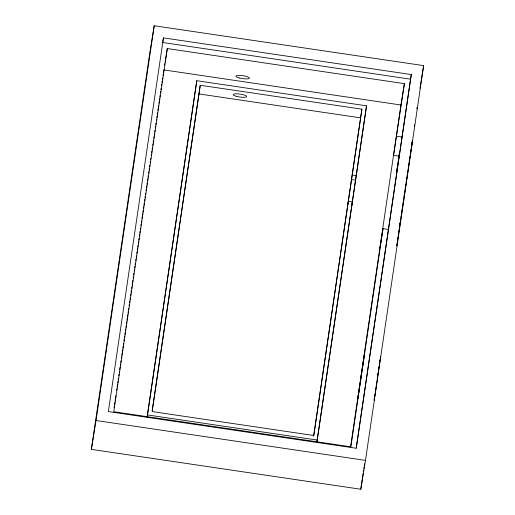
<?xml version="1.0" encoding="UTF-8"?>
<svg xmlns="http://www.w3.org/2000/svg" width="515" height="515" viewBox="0 0 515 515"><rect width="100%" height="100%" fill="white"/><g stroke="black" fill="none" stroke-linecap="round" stroke-linejoin="round"><path stroke-width="0.77" d="M374.122 400.103L374.386 398.243M380.321 358.556L380.572 356.695L380.379 357.822M380.173 359.599L379.787 362.303M374.778 395.533L374.933 394.445M379.703 362.85L379.285 365.74M91.367 449.376L149.524 54.616L154.204 25.75L423.633 65.624L365.476 460.384L360.796 489.25L91.367 449.376L96.041 420.51L154.204 25.75M163.429 37.872L108.375 411.575L356.245 448.262L411.305 74.559L163.429 37.872L162.682 42.488L410.558 79.175L411.305 74.559M114.073 407.661L114.311 406.071M114.542 404.481L114.897 402.099M115.128 400.509L115.36 398.919M115.598 397.329L115.83 395.739M116.647 390.177L116.886 388.587M117.117 386.997L117.472 384.615M117.703 383.025L117.941 381.435M118.173 379.845L118.405 378.255M118.759 375.873L118.991 374.283M119.229 372.693L119.461 371.103M119.692 369.513L120.046 367.131M120.278 365.541L120.516 363.951M120.748 362.36L120.98 360.77M121.334 358.389L121.566 356.798M121.804 355.208L122.036 353.618M122.267 352.028L122.621 349.646M122.853 348.056L123.091 346.466M123.323 344.876L123.561 343.286M123.909 340.904L124.141 339.314M124.379 337.724L124.611 336.134M124.849 334.55L125.197 332.162M125.435 330.572L125.666 328.982M125.898 327.398L126.136 325.808M126.484 323.42L126.722 321.83M126.954 320.24L127.186 318.656M127.424 317.066L127.772 314.678M128.01 313.088L128.241 311.504M128.473 309.914L128.711 308.324M129.059 305.936L129.297 304.352M129.529 302.762L129.761 301.172M129.999 299.582L130.231 297.992M130.585 295.61L130.816 294.02M131.055 292.43L131.286 290.84M131.634 288.458L131.872 286.868M132.104 285.278L132.342 283.688M132.574 282.098L132.806 280.508M133.16 278.126L133.391 276.536M133.63 274.946L133.861 273.356M134.215 270.974L134.447 269.384M134.679 267.794L134.917 266.204M135.149 264.613L135.381 263.023M135.735 260.642L135.966 259.051M136.205 257.461L136.436 255.871M136.79 253.489L137.022 251.899M137.254 250.309L137.492 248.719M137.724 247.129L137.962 245.539M138.31 243.157L138.541 241.567M138.78 239.977L139.011 238.387M139.365 236.005L139.597 234.415M139.835 232.825L140.067 231.235M140.299 229.645L140.537 228.055M140.885 225.673L141.123 224.083M141.355 222.493L141.586 220.903M141.94 218.521L142.172 216.931M142.41 215.341L142.642 213.751M142.874 212.167L143.112 210.577M143.46 208.189L143.698 206.599M143.93 205.009L144.161 203.425M144.515 201.037L144.747 199.447M144.985 197.857L145.217 196.273M145.455 194.683L145.687 193.093M146.035 190.705L146.273 189.121M146.505 187.531L146.743 185.941M146.975 184.351L147.206 182.761M147.56 180.379L147.792 178.789M148.03 177.199L148.262 175.609M148.616 173.227L148.848 171.637M149.08 170.047L149.318 168.457M149.55 166.866L149.781 165.276M150.135 162.894L150.367 161.304M150.605 159.714L150.837 158.124M151.191 155.742L151.423 154.152M151.655 152.562L151.893 150.972M152.125 149.382L152.363 147.792M152.71 145.41L152.949 143.82M153.18 142.23L153.412 140.64M153.766 138.258L153.998 136.668M154.236 135.078L154.468 133.488M154.7 131.898L154.938 130.308M155.285 127.926L155.524 126.336M155.755 124.746L155.987 123.156M156.341 120.774L156.573 119.184M156.811 117.594L157.043 116.004M157.275 114.414L157.513 112.824M157.86 110.442L158.099 108.852M158.33 107.262L158.569 105.672M158.916 103.29L159.148 101.7M159.386 100.11L159.618 98.52M159.856 96.936L160.088 95.346M160.442 92.958L160.674 91.367M160.905 89.777L161.144 88.194M161.491 85.805L161.729 84.215M161.961 82.625L162.193 81.042M162.431 79.452L162.663 77.862M163.017 75.473L163.249 73.89M163.48 72.3L163.834 69.911L400.934 105.002L404.391 83.642L167.291 48.552L165.115 62M167.291 48.552L113.789 411.73L350.882 446.82L383.025 228.647L388.419 229.445L356.2 448.108M147.078 417.234L196.782 80.713L366.526 105.833L316.899 442.424M147.29 416.513L196.782 80.713M152.17 410.7L200.245 85.258L361.897 109.18L313.822 435.516L152.163 411.588L200.245 85.258M313.59 436.218L361.897 109.18M316.937 441.561L366.526 105.833M359.393 387.769L357.828 398.758L364.401 354.301L362.219 369.519M350.586 446.724L400.934 105.002M397.174 168.45L396.614 171.913L399.498 152.659L398.938 156.129L393.55 155.33L404.391 83.642M388.452 229.117L410.558 79.175M360.796 489.25L363.146 473.33M363.378 471.74L363.609 470.15M363.848 468.56L364.079 466.963M364.317 465.373L364.549 463.783M399.846 224.218L400.078 222.628M411.685 143.84L411.923 142.243M414.266 126.33L414.498 124.733M416.847 108.82L417.079 107.229M375.274 392.102L375.461 390.808M375.66 389.469L375.86 388.091M376.182 385.928L376.51 383.681M378.802 369.055L379.195 366.384M397.136 243.473L396.788 245.842L412.431 140.981L411.292 148.011M397.368 241.895L397.599 240.312M397.831 238.735L398.063 237.157M398.295 235.574L398.649 233.211M398.88 231.628L399.112 230.051M399.344 228.473L399.692 226.104M399.923 224.521L400.155 222.944M400.393 221.366L400.625 219.789M400.973 217.42L401.204 215.837M401.436 214.259L401.668 212.682M401.906 211.105L402.254 208.736M402.485 207.152L402.717 205.575M402.949 203.998L403.181 202.414M403.528 200.052L403.766 198.468M403.998 196.891L404.23 195.314M404.578 192.945L404.809 191.361M405.041 189.784L405.279 188.207M405.511 186.63L405.859 184.261M406.09 182.677L406.322 181.1M406.554 179.523L406.902 177.154M407.14 175.576L407.371 173.993M407.603 172.416L407.835 170.838M408.183 168.469L408.414 166.892M408.646 165.309L408.884 163.731M409.116 162.154L409.464 159.785M409.695 158.202L409.927 156.624M378.699 369.744L377.192 379.066M360.346 381.293L361.369 374.347M377.875 374.437L378.1 372.937M376.684 383.398L377.714 376.452M378.319 371.463L378.538 370.015M376.574 384.151L375.712 389.906M378.847 367.929L379.046 366.629M375.145 393.685L375.615 390.563M379.413 364.156L379.581 363.049M375.062 394.239L374.669 396.82M379.89 361.021L380.083 359.74M374.476 398.095L374.18 400.013M164.6 65.167L164.858 63.583M347.58 205.91L348.327 201.294L352.369 201.893L351.623 206.509M379.941 247.702L383.025 228.647M419.97 88.252L420.221 86.687M420.472 85.13L423.633 65.624M410.655 151.912L411.034 149.569M198.842 93.917L360.5 117.845M396.634 136.275L402.028 137.074M352.209 174.978L356.251 175.576M351.462 179.593L355.498 180.192M147.541 414.942L317.285 440.061M96.041 420.51L365.476 460.384M239.102 77.9A6.811 1.461 8.4 0 0 249.408 78.145A6.811 1.461 8.4 0 0 239.507 75.396A6.811 1.461 8.4 0 0 239.102 77.9M236.385 96.318A6.811 1.461 8.4 0 0 246.691 96.569A6.811 1.461 8.4 0 0 236.791 93.82A6.811 1.461 8.4 0 0 236.385 96.318"/></g></svg>
